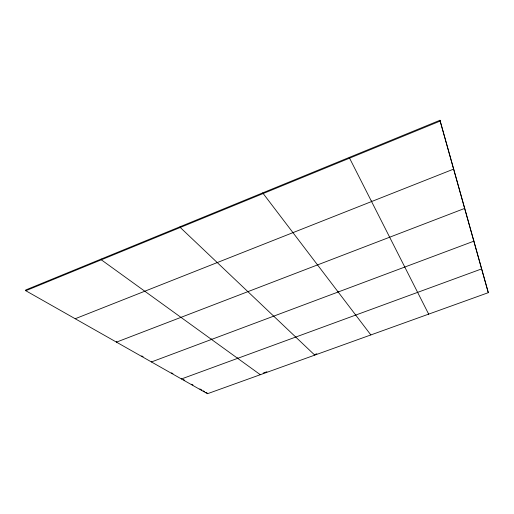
<?xml version="1.0" encoding="UTF-8"?>
<svg xmlns="http://www.w3.org/2000/svg" width="514" height="514" viewBox="0 0 514 514"><rect width="100%" height="100%" fill="white"/><g stroke="black" fill="none" stroke-linecap="round" stroke-linejoin="round"><path stroke-width="0.77" d="M439.952 120.276L25.7 289.973L25.777 290.725L207.476 393.724L488.3 292.672L439.952 120.276L488.3 292.672M25.777 290.725L440.267 121.028M75.198 318.738L453.708 169.074L453.425 168.374M263.174 373.093L266.907 371.75M314.607 354.576L316.849 353.773M141.729 355.887L143.098 356.671M171.56 372.843L172.955 373.633M183.389 379.557L184.757 380.334M191.606 384.228L192.981 385.012M199.83 388.899L201.886 390.068M203.255 390.846L204.63 391.629M205.998 392.407L207.367 393.184M260.322 374.706L101.303 259.801L101.187 259.05M314.754 355.116L180.26 227.477L180.106 226.719M370.845 334.935L262.693 192.891M464.45 207.74L464.714 208.395L116.46 342.131L116.363 341.482M473.638 240.552L473.882 241.162L151.431 361.952L151.322 361.342M481.412 268.321L481.644 268.899L181.442 378.959L181.333 378.394M428.47 313.585L428.663 314.131L349.212 157.451M371.256 200.878L371.5 201.584M337.884 291.425L338.071 292.036M237.552 357.77L237.68 358.342M211.389 338.829L211.517 339.439"/></g></svg>
